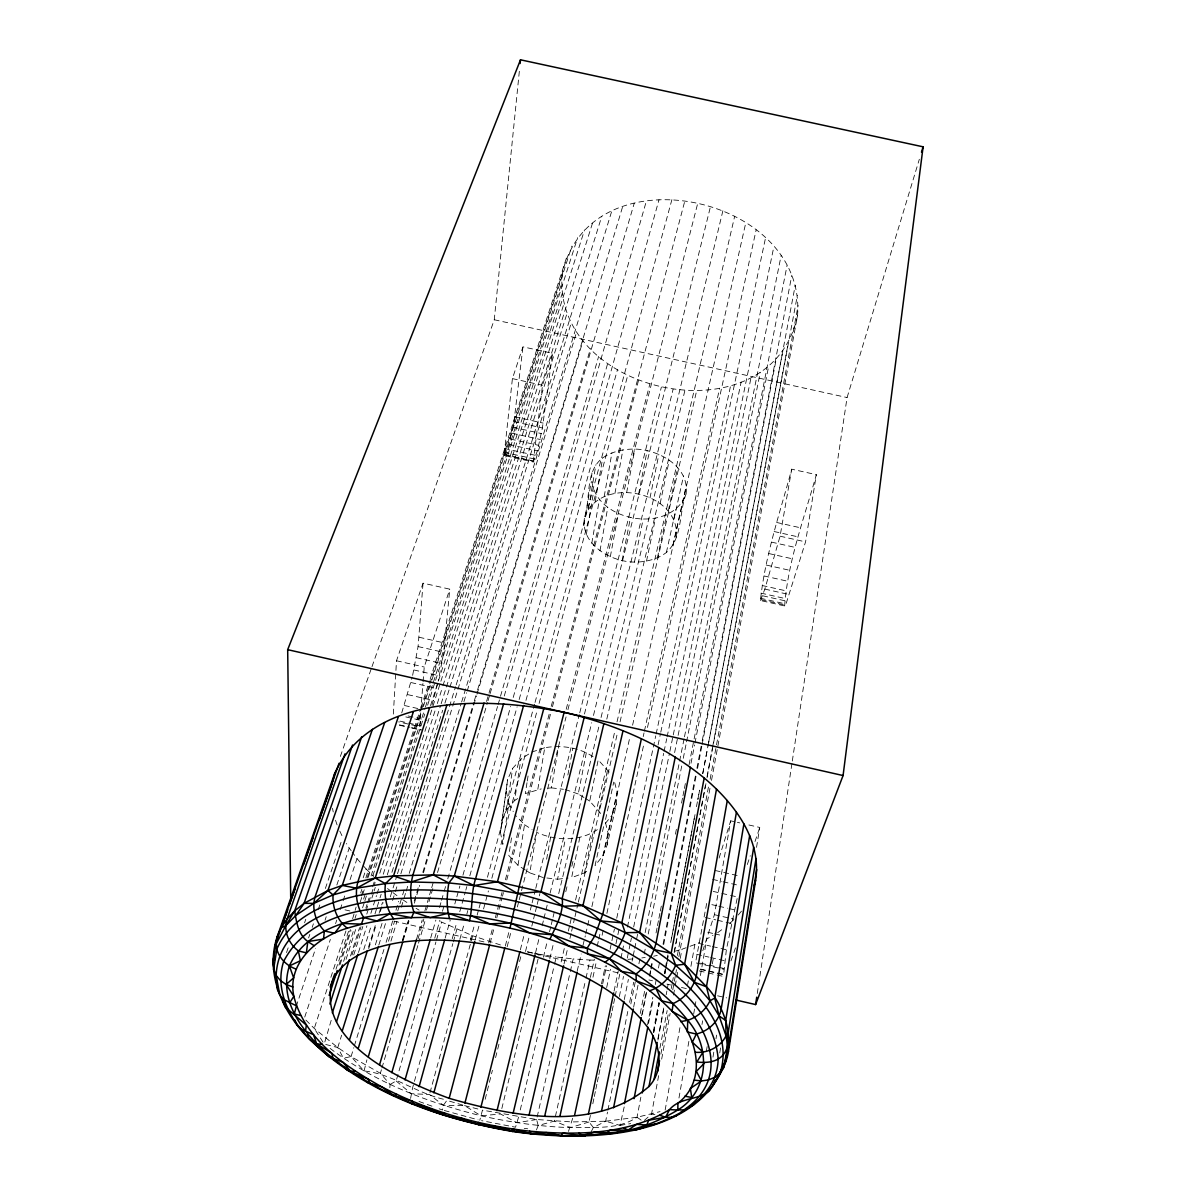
<?xml version="1.0" encoding="UTF-8"?>
<svg xmlns="http://www.w3.org/2000/svg" width="1196" height="1196" viewBox="0 0 1196 1196"><rect width="100%" height="100%" fill="white"/><g stroke="black" fill="none" stroke-linecap="round" stroke-linejoin="round"><path stroke-width="0.75" stroke-dasharray="5 3.75" d="M533.252 461.97L542.506 385.276L552.537 353.358L522.951 346.825L512.411 378.609L504.159 454.704L504.577 455.586L533.252 461.97L537.408 450.817L542.401 427.959L552.537 353.358M730.532 895.385L737.469 896.97L726.361 949.759L723.61 974.725L700.497 969.403M420.648 712.831L419.901 726.72L398.642 721.891M686.07 493.903C689.673 466.365 658.787 449.666 634.897 449.068C623.579 448.978 612.158 451.415 602.709 457.904C584.739 471.523 590.959 497.566 584.65 516.582C579.582 544.06 610.468 561.881 634.433 562.105C645.765 562.09 657.187 559.414 666.366 552.522C682.737 537.946 678.835 512.845 686.07 493.903C670.089 537.662 586.384 520.096 591.945 472.943M676.353 537.079C680.389 491.451 601.289 474.782 584.65 516.582M711.515 780.39L797.538 315.535C806.837 194.201 589.479 149.321 562.195 273.959L420.992 711.082M393.335 714.087L396.504 660.76L423.04 583.155L449.771 589.165L443.776 652.388L438.214 681.152M616.374 804.175L611.889 815.433L603.92 825.15L595.07 865.5L602.829 855.888L607.239 844.78L616.374 804.175L617.121 792.215L614.146 780.33M607.239 844.78L608.002 832.954L605.146 821.218M797.538 315.535C771.076 441.279 551.805 396.026 562.195 273.959M412.635 675.351L418.077 646.573L423.04 583.155M420.798 711.007L422.935 683.529M423.085 681.69L424.221 667.039L449.771 589.165M389.836 1087.687L390.12 1084.473L380.373 1073.305L351.086 1056.576L337.765 1047.561L314.279 1028.44L304.277 1018.469L330.365 939.428M784.651 605.938C787.895 560.984 804.355 517.763 816.345 474.648L791.692 469.191C780.136 512.501 765.051 555.706 760.447 600.512L784.651 605.938L785.637 605.161L805.566 541.878L816.345 474.648M372.001 666.635L494.262 319.751L519.378 70.938M506.342 791.348L508.853 803.443L502.828 844.376L500.436 832.446L507.657 779.403L512.635 768.415L520.888 759.101L528.707 754.078M500.436 832.446L507.657 779.403M504.577 455.586L509.048 444.508L513.996 421.65L522.951 346.825M410.602 1098.436L412.56 1088.016L452.85 943.614M706.657 903.458L695.519 962.78L723.759 969.268M501.737 820.65L506.596 809.782L512.635 768.415M757.277 993.487L792.036 762.869M792.305 761.015L847.082 397.55L919.335 159.262M506.596 809.782L514.639 800.558L520.888 759.101M511.514 837.888L508.808 855.603L518.003 865.336L525.358 870.03M527.002 782.752L525.283 793.576L541.22 788.912M527.287 780.943L528.139 775.531M518.003 865.336L524.536 824.732L515.042 814.85M756.545 847.366L759.744 827.453L747.037 824.552M719.753 1052.928L720.65 1047.397M712.98 1057.115L713.877 1051.613M715.985 1038.786L716.598 1035.108M537.826 789.255L544.733 747.739C561.462 744.839 579.597 747.395 593.739 757.188M583.872 525.522L591.183 481.913M706.328 1051.508L707.24 1046.037M588.522 508.435L595.892 464.766M586.294 534.612L593.709 491.063M543.283 877.595L529.768 872.841L536.675 832.386C556.11 841.057 580.688 841.7 598.449 828.903M701.977 1024.494L702.605 1020.816M712.338 963.901L713.279 958.385M595.204 501.587L602.709 457.904M591.781 543.238L599.36 499.764M702.8 950.715L714.416 914.686L730.696 820.83L739.771 822.893M760.447 600.512L764.842 589.09L780.076 536.197L791.692 469.191M548.022 788.224L551.416 787.865L558.711 746.379M678.969 1098.018L688.881 1041.357M693.68 1013.939L694.637 1008.452M694.951 1006.628L696.236 999.318M700.393 975.562L706.791 938.995L713.01 935.392M604.204 496.475L611.918 452.821M665.14 1110.112L680.15 1026.407M687.655 984.562L688.313 980.914M690.929 966.368L694.846 944.526L699.316 942.463M599.973 550.788L607.792 507.388M546.617 859.251L550.609 837.245M614.923 493.44L622.892 449.816M660.865 1054.154L668.684 1011.891M672.765 989.854L675.486 975.144M675.815 973.305L676.502 969.642M678.88 956.77L710.14 787.357M644.315 1120.443L651.551 1114.089L658.637 1075.638M661.672 1059.148L670.119 1013.356M673.498 995.042L674.843 987.717M675.187 985.878L678.222 969.403M680.255 958.415L681.944 949.25L688.388 946.888M567.861 775.068L568.862 769.671M569.206 767.862L572.884 748.053M659.908 1048.159L667.159 1010.56M671.255 988.524L672.272 983.022M672.615 981.183L673.303 977.506M677.385 955.484L708.66 785.817M710.125 779.239L798.106 305.578M610.319 556.708L618.422 513.383M657.935 1038.771L663.78 1007.57M666.187 994.728L666.875 991.065M667.219 989.227L668.25 983.725M674.096 952.524L705.371 785.548M707.09 776.368L712.248 748.846M712.592 747.007L788.209 343.312M657.95 1040.027L664.124 1007.017M674.424 952.001L706.701 779.613M707.045 777.774L713.235 744.764M713.578 742.94L797.343 295.457M626.629 492.662L634.897 449.068M330.126 1048.414C374.393 1082.171 427.406 1102.443 481.016 1115.793C510.408 1122.326 540.203 1126.662 570.313 1127.604C592.797 1126.707 617.315 1130.429 637.034 1117.273L640.847 1097.21M653.3 1031.565L658.832 1002.383M664.363 973.215L665.066 969.567M665.41 967.743L667.831 954.976M653.674 1032.507L659.25 1003.13M664.812 973.753L666.202 966.413M666.546 964.574L667.592 959.072M670.717 942.553L674.903 920.516M675.247 918.678L676.293 913.176M676.637 911.337L679.418 896.641M679.762 894.817L680.808 889.301M681.167 887.462L683.948 872.781M684.291 870.942L685.338 865.441M685.682 863.602L688.462 848.921M688.806 847.082L689.853 841.565M690.197 839.742L691.243 834.225M691.602 832.386L692.992 825.046M693.336 823.207L694.383 817.705M696.461 806.687L697.507 801.185M697.851 799.347L699.6 790.167L697.911 799.332M702.725 773.648L708.286 744.271M708.645 742.432L795.25 285.291M653.749 1032.387L659.31 1003.025M664.886 973.664L665.574 969.986M665.918 968.162L666.964 962.645M667.308 960.822L668.355 955.305M671.479 938.8L674.26 924.119M674.619 922.28L675.65 916.779M676.009 914.94L678.79 900.259M679.134 898.42L680.18 892.919M680.524 891.08L681.571 885.578M681.914 883.739L683.305 876.399M683.649 874.56L684.695 869.058M685.039 867.235L686.085 861.718M686.429 859.894L687.82 852.554M688.178 850.715L689.21 845.213M689.569 843.374L690.6 837.873M690.959 836.034L692.349 828.693M692.693 826.855L693.74 821.353M694.084 819.514L695.13 814.013M702.77 773.633L707.643 747.949M707.987 746.11L782.737 351.579M546.856 877.999L557.575 879.224L565.349 838.949M647.529 1024.837L652.822 997.344M655.288 984.517L656.35 979.016M658.458 968.013L659.519 962.511M663.047 944.182L695.504 775.561M696.924 768.236L701.858 742.567M702.216 740.743L791.842 275.185M648.516 1023.447L653.45 997.748M663.69 944.541L696.132 775.726M697.552 768.385L701.783 746.364M702.127 744.525L776.204 359.189M622.084 560.58L630.516 517.315M624.192 1106.943L620.036 1125.406L605.669 1121.22L571.897 1121.938L536.57 1119.501L482.466 1110.157L479.79 1120.308M642.297 1014.328L646.901 990.722M649.742 976.19L650.803 970.748M651.162 968.924L652.582 961.659M583.977 797.538L578.236 793.98L586.339 752.658M638.589 494.172L647.156 450.638M640.234 1013.461L644.913 989.675M656.036 932.97L657.112 927.483M657.471 925.644L658.548 920.158M658.906 918.334L659.983 912.847M660.356 911.008L661.433 905.522M663.586 894.548L664.662 889.062M665.021 887.238L666.097 881.751M675.426 834.18L676.502 828.693M681.541 803.084L682.617 797.597M682.976 795.774L684.052 790.272M684.411 788.448L685.487 782.961M689.075 764.663L787.103 265.273M641.624 1015.793L646.274 992.007M649.503 975.532L650.564 970.046M650.923 968.222L652.358 960.896M691.019 763.242L694.592 744.944M694.951 743.105L768.669 366.096M633.626 1007.167L638.006 985.22M644.21 954.109L645.302 948.622M648.232 933.986L681.795 765.649M683.26 758.324L686.175 743.688M686.549 741.849L760.252 372.24M591.093 1131.984L593.351 1127.499L605.669 1121.22L607.508 1112.071M607.882 1110.247L627.78 1011.472M629.619 1002.338L633.671 982.215M630.83 1003.967L635.24 982.021M638.918 963.722L640.01 958.235M645.152 932.626L684.112 738.68M684.471 736.841L781.108 255.66M634.433 562.105L643.194 518.9M579.821 837.379L571.628 877.625L584.425 872.931L588.985 869.746M624.282 999.557L628.378 979.434M632.101 961.135L632.848 957.473M633.222 955.649L634.343 950.162M634.717 948.323L636.212 941.013M636.586 939.189L637.692 933.702M674.604 752.583L751.043 377.562M649.996 497.865L658.876 454.39M600.691 813.474L589.733 801.096L598.194 759.894L609.526 772.467M619.349 996.522L623.505 976.399M627.272 958.101L628.782 950.79M629.156 948.951L630.277 943.465M630.666 941.641L631.413 937.978M633.671 927.005L669.491 753.211M669.865 751.387L672.87 736.751M673.258 734.912L773.902 246.466M614.071 991.095L618.257 970.973M620.933 958.16L622.084 952.674M622.458 950.85L623.609 945.363M627.422 927.079L663.675 753.316M664.049 751.477L666.725 738.68M667.114 736.841L741.131 382.002M593.351 1127.499L589.03 1121.983L590.555 1114.687M592.812 1103.758L593.949 1098.287M594.337 1096.478L595.473 1091.006M595.847 1089.182L596.983 1083.711M597.357 1081.902L598.493 1076.43M598.882 1074.606L600.018 1069.134M600.392 1067.325L601.528 1061.854M601.902 1060.03L607.209 1034.525M607.583 1032.701L608.719 1027.229M609.093 1025.406L610.229 1019.949M610.618 1018.125L611.754 1012.653M612.128 1010.829L613.264 1005.373M613.638 1003.549L614.774 998.077M615.148 996.253L620.081 972.572M646.483 561.193L655.543 518.032M660.132 503.516L669.282 460.116M443.387 1099.214C415.76 1092.785 392.243 1073.903 364.033 1070.958L351.086 1056.576L343.431 1058.206L337.765 1047.561L324.221 1044.063L331.681 1018.693M584.425 872.931L592.977 832.655M606.671 987.552L610.543 969.313M615.955 943.779L617.495 936.483M617.884 934.659L619.035 929.187M658.084 744.944L660.401 734M660.79 732.176L765.545 237.825M598.912 810.38L607.673 769.312M572.675 1118.305L568.279 1132.059M601.468 983.949L605.37 965.8M602.679 983.919L606.581 965.68M610.095 949.265L614.385 929.187M616.732 918.244L655.737 735.824M656.126 734L730.636 385.56M657.381 557.919L666.71 514.788M668.31 510.767L677.698 467.442M605.55 819.454L613.742 782.109M590.375 977.401L594.382 959.162M597.178 946.395L598.389 940.923M598.792 939.099L599.988 933.613M643.209 736.601L644.016 732.954M644.405 731.13L719.648 388.177M592.962 977.207L596.535 960.792M602.111 935.272L603.307 929.815M606.895 913.4L643.911 743.882M647.485 727.467L756.156 229.826M666.366 552.522L675.904 509.391M673.976 519.154L683.544 475.873M536.451 1129.936L538.2 1125.481L554.376 1121.115L585.591 979.958M585.98 978.149L589.987 960.059L595.503 960.149M364.033 1070.958L366.918 1059.835M602.829 855.888L617.121 792.215M672.84 545.406L686.414 484.903M577.19 971.047L581.226 953.989M582.93 945.558L585.322 935.795M585.741 933.971L589.015 919.41M591.885 906.673L630.113 736.138M632.579 725.21L745.826 222.606M538.2 1125.481L536.57 1119.501L569.894 973.365M570.313 971.556L573.183 958.923L589.987 960.059M401.736 712.906L412.216 677.145M432.01 705.117L437.796 682.946M564.034 963.946L567.831 947.561M569.939 938.456L571.195 933M571.613 931.176L574.558 918.438M574.992 916.614L577.937 903.877M578.356 902.053L617.51 732.774M620.036 721.861L696.685 390.584M561.163 961.928L564.542 947.367M568.354 930.996L569.625 925.555M570.044 923.731L571.748 916.45M575.56 900.08L614.908 730.935M617.031 721.846L734.688 216.237M520.26 1109.933L554.122 965.979M554.54 964.185L556.23 956.994L573.183 958.923M549.816 958.863L553.703 942.508M565.783 891.663L567.083 886.206M571.823 866.233L573.123 860.776M606.791 719.11L684.919 390.345M543.433 957.204L547.364 940.848M549.547 931.774L550.863 926.332M551.296 924.508L552.597 919.066M553.045 917.242L554.346 911.801M558.711 893.636L599.316 724.746M601.065 717.48L722.877 210.795M501.827 1108.557L539.232 954.259L556.23 956.994M535.509 952.958L539.052 938.456M542.147 925.764L543.477 920.322M543.911 918.513L547.454 904.012M550.115 893.128L591.706 722.728M593.47 715.477L673.109 389.163M485.172 1099.288L492.408 1070.3M495.578 1057.623L499.659 1041.312M500.107 1039.503L504.174 1023.193M504.622 1021.384L507.343 1010.515M510.513 997.838L514.579 981.527M515.028 979.718L519.109 963.423M519.557 961.599L520.918 956.172M525.493 951.508L529.544 935.197M531.801 926.138L533.147 920.696M533.595 918.887L534.941 913.445M535.389 911.621L536.75 906.194M537.198 904.37L539.904 893.502M584.47 714.012L710.529 206.385M520.35 949.863L524.431 933.568M530.321 910.036L531.682 904.61M532.13 902.801L535.315 890.138M535.763 888.329L579.298 714.595M579.761 712.786L661.388 387.055M507.149 946.769L510.871 932.282M517.36 906.957L518.75 901.53M519.214 899.721L521.067 892.485M521.531 890.661L566.067 716.942M567.921 709.706L697.806 203.021M505.325 945.976L509.511 929.711M566.201 709.273L649.847 384.021M490.106 943.136L494.397 926.885M496.774 917.87L502.006 898.017M502.484 896.208L503.426 892.605M506.76 879.972L550.549 713.952M552.447 706.731L638.604 380.119M488.671 943.016L492.961 926.765M495.353 917.736L500.601 897.867M501.079 896.058L502.036 892.455M505.37 879.808L550.728 708.256M551.207 706.447L684.874 200.793M518.571 1117.124L515.536 1127.215L481.584 1120.652M475.275 939.578L479.656 923.357M483.558 908.93L488.431 890.9M491.84 878.283L537.139 710.648M539.097 703.427L627.75 375.35M470.267 940.325L474.692 924.104M477.144 915.09L478.609 909.678M479.103 907.884L480.568 902.472M487.445 877.251L534.537 704.25M535.031 702.456L671.883 199.687M429.977 1092.725L472.644 935.735L438.289 920.621M459.862 939.323L464.347 923.148M466.829 914.163L467.815 910.575M525.971 700.363L617.42 369.788M452.223 938.696L456.752 922.52M459.772 911.726L465.304 891.947M465.812 890.153L466.814 886.565M469.834 875.771L517.12 706.761M519.139 699.57L659.011 199.732M453.344 941.835L456.827 929.352M445.166 938.053L450.249 920.098M454.824 903.937L456.334 898.555M456.842 896.761L459.892 885.982M462.942 875.203L510.677 706.417M513.219 697.447L607.673 363.449M434.746 938.172L439.889 920.232M442.475 911.262L444.015 905.88M504.264 696.012L646.408 200.928M390.12 1084.473L396.145 1080.945L435.927 941.925M436.45 940.146L441.548 922.31M430.68 938.023L435.867 920.068M439.5 907.495L441.055 902.113M441.563 900.319L443.641 893.143M444.165 891.349L445.719 885.967M447.782 878.776L497.551 706.462M498.074 704.668L598.643 356.423M416.417 939.593L422.218 919.903M424.849 910.948L429.065 896.626M429.603 894.832L431.173 889.465M431.711 887.671L433.281 882.304M486.548 701.469L590.42 348.754M418.062 938.74L423.847 919.051M426.479 910.111L433.849 885.055M437.527 872.527L487.49 702.515M488.028 700.736L489.598 695.369M490.121 693.575L634.239 203.245M380.373 1073.305L381.419 1069.747M381.943 1067.968L418.002 944.975M418.525 943.196L425.313 920.023M403.097 940.699L408.987 921.04M414.354 903.189L419.706 885.324M423.459 872.811L476.471 695.982M477.01 694.188L583.065 340.516M402.394 940.37L408.314 920.681M414.22 900.992L419.049 884.89M422.816 872.362L473.84 702.351M474.378 700.572L477.069 691.617M477.608 689.823L622.638 206.639M402.768 940.355L408.643 920.741M390.943 941.132L396.937 921.473M401.303 907.181L403.471 900.035M404.024 898.241L405.653 892.889M406.206 891.095L407.836 885.743M463.928 701.678L466.649 692.753M467.202 690.959L576.681 331.785M351.086 1056.576L353.822 1047.651M354.36 1045.872L383.916 949.504M386.099 942.358L392.677 920.95M395.951 910.246L398.687 901.321M388.476 941.252L394.471 921.623M397.745 910.904L399.389 905.551M399.942 903.757L402.125 896.626M402.663 894.832L404.308 889.48M409.211 873.409L461.088 703.816M461.626 702.022L611.754 211.079M375.365 944.915L382.556 921.757M390.3 896.836L392.527 889.704M393.08 887.925L396.952 875.457M397.506 873.678L455.616 686.668M456.169 684.889L601.708 216.476M378.803 945.124L385.979 921.937M392.587 900.528L394.8 893.397M395.353 891.618L397.565 884.472M400.869 873.768L452.178 707.897M452.731 706.118L571.329 322.636M719.08 858.07L730.696 820.83M368.503 947.097L375.753 923.94M379.102 913.251L382.451 902.576M391.929 872.303L418.705 786.833M420.932 779.702L442.684 710.26M444.927 703.143L449.382 688.896M449.95 687.117L567.083 313.173M337.765 1047.561L341.637 1035.183M368.727 948.622L376.471 923.88M380.343 911.516L383.109 902.681M363.763 949.504L371.612 924.568M374.976 913.879L376.665 908.526M377.218 906.747L379.461 899.616M380.029 897.837L381.15 894.279M387.325 874.68L440.606 705.476M441.16 703.697L592.618 222.77M358.471 952.479L366.918 925.809M370.865 913.37L376.501 895.58M377.054 893.801L379.311 886.699M383.258 874.246L435.06 710.663M437.317 703.547L442.385 687.536M442.939 685.757L564.019 303.47M350.518 956.053L359.592 927.633M365.841 908.108L366.978 904.55M367.531 902.771L369.235 897.448M372.644 886.789L374.348 881.467M430.515 705.64L562.15 293.618M351.998 955.006L361.028 926.691M366.111 910.769L375.14 882.469M353.762 954.931L362.822 926.511M366.783 914.058L368.473 908.736M371.866 898.076L373.571 892.739M374.139 890.96L375.26 887.402M379.79 873.185L432.399 707.912M432.967 706.133L440.322 683.036M440.875 681.257L584.56 229.856M343.611 961.36L353.911 929.337M363.629 899.108L365.348 893.771M371.074 875.98L424.834 708.809M425.402 707.03L561.537 283.751M346.063 959.356L355.75 929.143M362.597 907.809L364.302 902.487M364.885 900.708L367.157 893.591M372.868 875.816L424.774 714.057M427.615 705.177L435.03 682.064M435.598 680.285L577.623 237.675M335.971 969.268L349.187 929.367M352.641 918.722L356.094 907.121M360.684 892.919L361.835 889.361M365.841 877.909L420.394 709.318M420.962 707.539L429.573 680.928M430.156 679.149L567.382 255.017M338.916 965.172L350.398 929.636M361.312 895.879L363.599 888.763M367.052 878.103L420.424 712.861M340.113 964.469L351.026 930.682M355.033 918.244L356.184 914.686M360.19 902.233L364.212 889.794M368.233 877.341L421.007 713.743M423.309 706.642L431.337 681.735M431.906 679.956L571.882 246.092M345.928 930.966L314.279 1028.44L324.221 1044.063M363.195 877.789L366.066 868.924L362.672 865.067M335.583 923.611L336.749 920.098M340.217 909.558L342.534 902.532M343.117 900.782L345.435 893.756M350.069 879.703L357.021 858.623L352.147 852.03M296.174 1006.524L315.624 948.413M325.058 920.247L326.224 916.734M336.838 885.04L349.217 848.069L346.436 843.464M747.321 864.529L750.281 855.693M755.005 841.565L759.744 827.453M308.598 937.933L309.794 934.405M312.186 927.348L313.397 923.82M318.181 909.693L320.573 902.636M325.357 888.508L342.131 839.084M304.576 922.774L305.787 919.276M286.517 952.569L288.341 947.307M730.965 960.881L735.719 947.217M340.352 756.44L371.373 668.4M738.246 914.985L741.819 910.739M729.814 923.387L733.447 920.038M717.675 932.686L723.221 928.634M514.639 800.558L517.674 798.569M690.002 946.305L694.846 944.526M531.831 752.075L544.733 747.739M589.03 1121.983L570.313 1127.604L554.376 1121.115M605.669 1121.22L637.034 1117.273L660.043 1111.607M675.052 951.194L681.944 949.25M653.644 956.217L657.277 955.455M620.036 1125.406L630.681 1123.597M536.57 1119.501L517.076 1122.76L500.511 1113.999L481.016 1115.793L466.036 1106.539M641.833 957.936L645.212 957.443M557.575 879.224L568.115 878.028M627.975 959.356L633.222 958.893M462.777 1105.582L443.402 1105.373L429.484 1094.504L411.215 1093.697L396.145 1080.945M551.416 787.865L563.466 789.285M524.252 1128.351L527.735 1128.8M651.551 1114.089L654.93 1114.627M527.361 951.792L532.444 952.853M534.149 953.197L539.232 954.259M494.262 319.751L847.082 397.55M512.411 378.609L542.506 385.276M514.684 416.776L543.148 423.1M513.996 421.65L542.401 427.959M513.024 427.241L541.369 433.55M511.813 433.176L540.144 439.47M510.453 439.052L538.798 445.361M509.048 444.508L537.408 450.817M504.413 448.5L536.077 455.482M504.099 452.297L534.881 459.055M505.355 454.914L533.924 461.267M504.159 454.704L532.908 461.103M776.593 522.458L800.468 527.78M774.141 531.532L797.911 536.825M780.076 536.197L805.566 541.878M771.48 542.117L795.176 547.409M768.789 553.539L792.455 558.816M766.232 565.05L789.913 570.343M763.975 575.934L787.701 581.241M762.166 585.502L785.966 590.839M764.842 589.09L789.495 594.606M760.925 593.111L784.845 598.463M762.764 595.817L787.297 601.319M760.327 598.239L784.382 603.636M761.269 599.704L785.637 605.161M419.093 637.244L444.912 643.074M418.077 646.573L443.776 652.388M416.298 657.725L441.922 663.526M396.504 660.76L424.221 667.039M413.876 669.969L439.47 675.77M410.976 682.542L436.555 688.343M407.746 694.637L433.386 700.452M404.412 705.49L418.151 708.6M408.09 715.956L427.062 720.276M405.818 716.927L412.949 718.542M414.728 718.946L420.08 720.171M400.032 721.128L420.857 725.867M399.389 724.851L409.884 727.228M411.633 727.631L422.113 730.023M399.479 725.254L404.756 726.465M411.798 728.065L420.603 730.068M715.193 870.494L739.681 876.085M712.622 879.389L721.323 881.377M723.072 881.766L738.724 885.354M713.19 891.409L720.127 892.993M721.861 893.397L728.798 894.982M711.859 904.639L717.047 905.835M718.781 906.239L727.437 908.213M729.171 908.616L734.359 909.812M714.416 914.686L733.97 919.171M705.371 917.496L715.761 919.874M717.495 920.277L724.417 921.862M726.151 922.266L731.354 923.447M707.793 932.267L712.995 933.463M714.745 933.867L721.681 935.466M698.464 943.345L710.663 946.156M712.412 946.559L726.361 949.759M696.64 954.288L708.914 957.114M710.663 957.518L724.686 960.747M700.751 963.139L717.092 966.906M718.916 967.325L724.372 968.581M700.527 969.059L725.793 974.875M699.226 970.883L706.388 972.542M708.182 972.946L715.343 974.605M717.137 975.009L724.313 976.669M344.971 909.842L350.413 911.083M393.828 921.099L484.275 941.97M527.705 951.986L618.138 972.856M648.89 979.943L652.508 980.78M666.979 984.114L670.597 984.951M681.451 987.462L686.878 988.703M717.615 995.805L726.66 997.883M464.541 1105.612L480.672 1109.709M444.284 1110.486L478.026 1119.815M462.777 1105.089L446.856 1100.38L443.402 1105.373L442.52 1109.993L439.156 1108.782M500.481 944.96L472.644 935.735M565.185 789.48L578.236 793.98M419.004 1101.471L432.444 1106.345M416.029 908.302L419.123 910.126M585.412 798.435L589.733 801.096M524.536 824.732L532.115 829.516M526.823 870.972L529.768 872.841M402.708 899.691L407.089 902.591M637.034 1117.273L643.104 1121.489M387.534 888.553L391.615 891.618M392.976 892.635L399.778 897.748M366.066 868.924L373.72 876.429M357.021 858.623L361.551 863.781M349.217 848.069L351.176 850.7M508.853 803.443L513.263 811.591M339.799 831.115L342.729 837.32M335.523 820.232L337.093 824.911M332.503 808.332L333.221 811.949"/><path stroke-width="1.5" d="M613.114 1133.36L606.821 1133.614L609.497 1130.31L628.064 1130.056L636.661 1124.375L646.662 1125.032L648.785 1120.218L665.604 1117.243L669.521 1109.634L677.803 1109.993C709.452 1090.782 710.887 1046.769 687.73 1020.308C653.928 977.311 602.844 952.569 552.373 934.689C491.84 915.598 426.718 905.492 363.734 917.556C334.641 924.179 302.199 936.662 289.387 965.949C277.532 1003.07 306.071 1036.543 332.951 1058.37C365.647 1084.159 403.904 1101.89 443.268 1114.881C471.986 1123.537 501.303 1130.295 531.159 1133.554C552.208 1133.972 574.274 1139.354 594.666 1132.074C623.535 1135.587 653.21 1124.659 677.803 1109.993L677.938 1103.235C708.54 1079.51 696.984 1034.48 672.047 1011.218C634.119 971.406 582.138 948.458 530.172 933.149C471 917.392 406.76 909.842 347.289 928.231C318.016 936.692 286.636 962.556 293.842 996.328C304.756 1039.593 345.33 1066.533 382.047 1087.014C427.914 1110.89 478.43 1125.466 529.768 1131.177C576.771 1135.318 627.96 1134.855 669.521 1109.634C679.956 1097.106 697.761 1100.559 709.333 1090.931C717.585 1078.852 725.942 1066.473 728.424 1051.762L755.618 880.256C761.957 839.308 733.761 802.83 704.19 777.998C663.825 744.944 614.639 724.118 564.123 712.323C490.196 697.373 372.659 691.482 334.805 773.169L277.068 937.066C264.495 975.233 284.304 1015.494 312.021 1041.626C366.275 1093.308 440.113 1118.918 512.695 1131.506C587.4 1142.539 716.972 1140.401 729.321 1041.716L756.664 869.567M446.811 705.266L393.559 875.891L385.411 883.605C384.155 895.759 386.039 908.915 393.678 918.797M274.512 971.526L272.897 963.034L274.437 951.687M756.036 858.489L728.424 1031.251L727.317 1048.115L723.834 1067.58L719.514 1073.111M520.125 63.508L520.499 59.8L923.103 146.824L843.075 775.546L755.603 1004.565L735.704 999.976M372.419 729.291L315.191 896.522C311.453 908.601 315.684 922.026 324.37 930.922L323.533 939.054L307.835 941.581C297.983 934.211 296.473 921.996 294.679 910.889L352.536 745.018M330.231 987.029C339.245 956.8 374.034 946.485 401.856 942.164C449.397 936.034 497.85 943.808 542.999 959.013C581.989 973.23 621.591 992.83 647.171 1026.661C660.267 1043.585 664.692 1069.673 648.994 1086.476C595.294 1133.046 511.35 1116.212 449.173 1098.317C401.632 1080.75 308.448 1039.444 334.835 973.738M478.43 1122.446L478.31 1124.853L478.878 1123.403M514.041 1130.22L512.695 1131.506C496.295 1123.582 477.354 1127.38 461.402 1118.096C443.88 1118.125 430.485 1105.837 413.412 1104.087L412.201 1101.187L393.873 1095.551L382.047 1087.014L369.714 1083.098L368.084 1079.196L350.682 1071.377L342.908 1062.302L332.951 1058.37L331.89 1053.332L316.581 1043.66L313.531 1034.675L305.503 1031.161L306.355 1025.107L284.992 1006.793L282.361 998.54M503.636 703.637L454.256 876.055L448.829 882.947C446.975 894.713 446.078 907.076 449.621 918.618M727.288 800.543L696.416 975.428C693.785 987.851 684.695 998.346 673.199 1003.519L672.047 1011.218L687.73 1020.308C697.388 1017.093 705.61 1010.022 709.976 1000.798L714.715 998.092L743.912 823.865M755.603 1004.565L756.724 997.18M726.959 1053.975L725.793 1061.315L712.876 1085.774L715.044 1080.123M272.897 963.034L277.068 937.066L281.165 927.827L339.066 763.287M728.424 1051.762L726.047 1035.841L725.703 1020.442L753.719 847.127M749.668 835.556L721.128 1009.349C718.766 1021.683 708.241 1031.087 696.311 1034.047L687.386 1032.013L687.73 1020.308L680.614 1021.638M695.504 1052.286C707.763 1053.272 720.485 1047.023 726.047 1035.841L719.095 1015.957L709.976 1000.798L706.462 986.76L736.437 812.159M510.034 927.991L519.288 886.236L564.123 712.323M709.976 1000.798L694.368 982.245L684.62 964.245L716.509 789.121M657.516 1071.616L659.564 1060.613M654.107 1079.345L659.22 1051.837M696.311 1034.047L692.349 1042.254L702.994 1052.091L696.834 1061.988C746.812 1068.043 727.437 1007.66 706.462 986.76L694.368 982.245L675.665 965.292L671.15 953.272L704.19 777.998M648.994 1086.476L657.247 1042.449M642.282 1092.935L653.061 1036.05M634.059 1098.676L647.813 1027.11M690.391 767.294L656.111 942.642C653.27 954.991 646.124 966.338 636.018 974.007L621.277 971.302L609.482 958.669L587.565 953.87L587.236 948.084L594.831 935.84L602.874 913.864L641.4 738.724M624.447 1103.639L641.265 1017.632M613.563 1107.81L633.267 1009.005M601.528 1111.144L623.908 1001.381M706.462 986.76L684.62 964.245L675.665 965.292L654.107 949.624L639.621 932.461L675.247 757.113M588.492 1113.64L613.683 992.919M684.62 964.245L671.15 953.272L654.107 949.624L625.209 932.671L621.83 922.834L658.861 747.56M574.588 1115.27L602.291 985.743M559.967 1116.047L589.987 979.225M544.748 1115.958L577.13 972.184M671.15 953.272L639.621 932.461L625.209 932.671L600.93 920.965L582.945 905.626L623.026 730.696M529.081 1115.016L563.615 965.755M603.89 723.58L562.24 898.226C563.869 912.712 555.811 926.362 549.951 939.219M513.129 1113.252L549.383 960.672M497.013 1110.665L535.061 954.767M639.621 932.461L621.83 922.834L600.93 920.965L562.838 906.224L540.951 891.738L584.186 717.436M480.882 1107.302L519.886 951.672M332.623 781.721L334.805 773.169M464.9 1103.175L504.862 947.77M754.287 885.369L755.618 880.256M449.173 1098.317L489.627 944.945M276.59 941.446L274.736 946.709L285.724 925.734L295.935 915.329L313.801 903.369L333.056 894.922L356.572 888.224L385.411 883.605L411.379 881.96L448.829 882.947L474.005 885.548L497.476 881.751L543.866 708.301M433.864 1092.8L474.782 941.372M523.639 705.386L475.724 878.357C470.955 892.052 472.839 906.987 469.535 920.696L448.201 913.31L430.201 917.601L413.951 912.234C409.824 900.244 409.675 887.043 412.979 874.829L465.035 703.592M419.108 1086.641L459.369 941.117M405.04 1079.913L444.658 939.847M391.795 1072.648L430.171 939.817M379.506 1064.918L416.417 939.593M300.644 1015.479L294.306 1014.044L296.444 1005.851L284.005 999.662L279.864 995.057L276.141 975.413L273.57 969.433L276.844 949.205L276.186 942.493L281.165 927.827L287.04 919.081L294.679 910.889L304.083 903.339L327.943 890.527L342.265 885.399L375.2 878.028L393.559 875.891L411.379 881.96L433.266 874.889L484.036 703.039M368.293 1056.801L402.574 942.478M921.488 152.146L923.103 146.824M358.277 1048.354L389.866 944.705M349.561 1039.653L378.25 946.903M342.28 1030.788L367.381 950.656M336.51 1021.833L357.918 954.259M332.353 1012.877L349.382 959.611M347.289 928.231C337.257 920.457 332.234 907.435 333.056 894.922L342.265 885.399L356.572 888.224L375.2 878.028L429.528 708.062M329.887 1004.042L342.475 964.903M329.169 995.386L337.197 970.509M413.308 711.919L358.053 881.213C354.539 893.412 356.812 906.957 363.734 917.556L376.949 920.965L390.18 913.565L411.499 917.676L413.951 912.234M342.265 885.399L398.328 716.778M295.935 915.329L304.083 903.339L313.801 903.369L327.943 890.527L384.664 722.593M304.083 903.339L361.7 736.796M344.986 753.884L287.04 919.081C283.183 930.787 288.729 943.734 298.342 950.88L306.355 952.883L307.835 941.581L314.085 945.632M363.734 917.556L361.431 924.119L342.116 923.432L334.611 933.224L324.37 930.922M282.151 925.644L287.698 909.842M289.552 904.565L295.113 888.763M303.769 864.185L313.038 837.858M319.212 820.292L332.189 783.425M290.703 897.314L287.683 649.667L520.499 59.8M625.209 932.671C620.963 943.898 614.894 955.081 604.997 962.287M675.665 965.292C670.762 976.639 661.777 986.805 649.787 990.692M726.047 1035.841L728.424 1031.251M511.589 1130.997L512.725 1129.009L532.818 1134.122M294.679 910.889L285.724 925.734L281.165 927.827M289.537 1002.981L293.842 996.328L286.143 984.502L280.432 980.556L276.141 975.413C278.504 921.398 341.249 903.862 385.65 899.377C465.707 892.784 546.826 911.487 618.422 947.127C661.523 971.331 712.891 1004.55 718.153 1058.46C717.779 1095.446 682.243 1114.702 651.775 1125.376L646.662 1125.032M695.773 1101.965L694.099 1104.446L686.758 1108.797M444.628 1113.087L443.268 1114.881L442.176 1113.252M529.768 1131.177L531.159 1133.554L546.602 1132.582L560.894 1135.557L563.107 1133.21L585.322 1136.14M704.354 1063.229L696.401 1071.302L701.499 1080.93L708.555 1079.928L714.909 1077.222L720.127 1073.006C733.088 1032.671 701.245 995.894 672.182 972.198C626.51 936.453 571.509 915.045 515.625 901.261C463.51 889.929 409.062 885.219 356.438 895.909C325.043 903.279 290.165 917.317 276.844 949.205C279.371 958.639 287.01 965.934 296.13 969.074M680.868 1112.28L683.813 1110.531M396.788 1094.37L393.873 1095.551L391.63 1095.058M676.532 1115.674L671.33 1117.363L665.604 1117.243L659.758 1115.3M656.455 1123.881C645.676 1124.599 633.865 1134.899 623.535 1127.738M616.06 1132.657L619.513 1132.074M622.966 1131.506L626.42 1130.923M631.593 1130.056L636.765 1129.203M355.003 1070.943L350.682 1071.377L347.169 1070.166L344.702 1067.43L347.782 1069.329M610.618 1133.225L582.183 1135.497L579.178 1133.046M621.83 922.834L582.945 905.626L540.951 891.738L517.479 893.427L474.005 885.548L454.256 876.055L433.266 874.889L393.559 875.891M582.945 905.626L562.838 906.224L517.479 893.427L497.476 881.751L454.256 876.055M677.803 1109.993L683.933 1109.903C737.424 1073.784 702.037 1013.117 661.941 984.054C600.347 937.305 523.654 913.908 447.379 906.598C391.66 904.849 313.472 904.116 283.676 961.36C275.828 985.16 285.515 1010.052 300.57 1028.739C306.759 1034.974 311.708 1045.409 322.068 1044.108M587.236 948.084L569.147 946.156L552.373 934.689L530.172 933.149L510.931 923.028L489.747 923.835L471.194 915.777M694.218 1080.138L701.499 1080.93L690.376 1088.45L691.751 1097.494L684.919 1096.164M411.738 1103.818L413.412 1104.087M497.476 881.751L540.951 891.738M287.683 649.667L843.075 775.546M673.199 1003.519L661.747 1000.873L655.886 988.18L636.257 980.795L636.018 974.007M560.894 1135.557L563.406 1136.2M366.768 1082.245L369.714 1083.098M292.9 986.969L286.143 984.502L293.648 977.85L289.387 965.949L300.375 960.732L298.342 950.88M332.951 1058.37L328.9 1056.786L308.673 1038.158L307.402 1035.048M305.503 1031.161L300.57 1028.739L296.922 1024.942L294.799 1020.024M433.266 874.889L448.829 882.947M375.2 878.028L385.411 883.605M358.591 1075.981L363.225 1078.837M725.703 1020.442L719.095 1015.957L714.715 998.092M325.985 1053.706L328.87 1055.814M331.741 1057.937L338.946 1063.214M327.943 890.527L333.056 894.922M282.645 1001.5L286.696 1007.675M279.864 995.057L277.412 989.511L276.44 979.718M275.155 974.919L276.784 983.411M274.138 956.651L274.512 960.044"/></g></svg>
